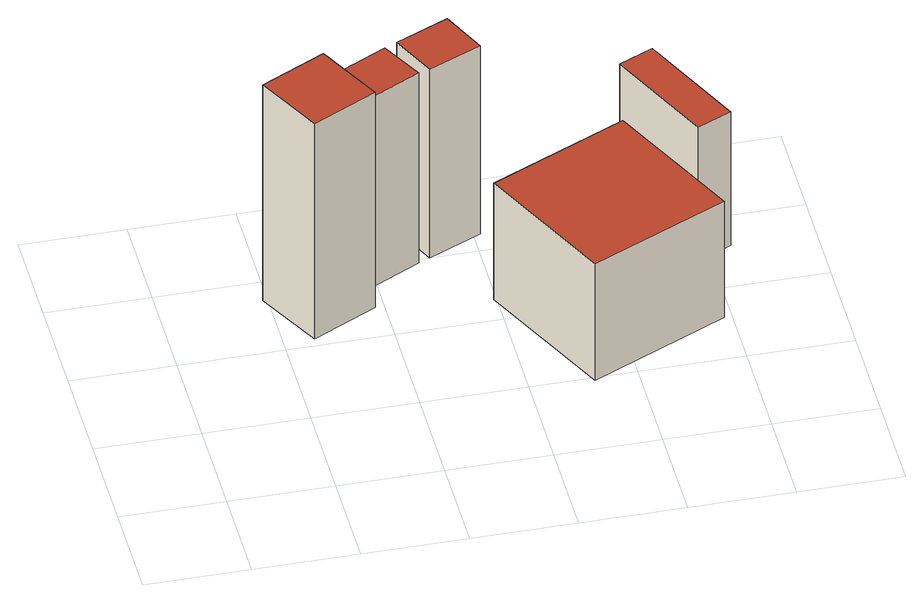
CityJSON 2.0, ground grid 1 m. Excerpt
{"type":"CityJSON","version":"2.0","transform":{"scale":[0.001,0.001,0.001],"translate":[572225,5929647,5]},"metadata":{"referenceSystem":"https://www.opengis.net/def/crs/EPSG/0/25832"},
"CityObjects":{
"building1":{"type":"Building","attributes":{"Grundfläche 2D":"0.513100","Grundhöhe NN":"5.148"},"geometry":[{"type":"Solid","lod":"3","boundaries":[[[[0,1,2,3,4]],[[5,6,2,1]],[[6,7,3,2]],[[7,8,4,3]],[[4,8,9,5,1,0]],[[7,6,5,9,8]]]],"semantics":{"surfaces":[{"type":"RoofSurface"},{"type":"WallSurface"},{"type":"GroundSurface"}],"values":[[0,1,1,1,1,2]]}}]},
"building2":{"type":"Building","attributes":{"Grundfläche 2D":"0.282755","Grundhöhe NN":"5.182"},"geometry":[{"type":"Solid","lod":"3","boundaries":[[[[10,11,12,13]],[[14,15,13,12]],[[15,16,10,13]],[[16,17,11,10]],[[17,14,12,11]],[[17,16,15,14]]]],"semantics":{"surfaces":[{"type":"RoofSurface"},{"type":"WallSurface"},{"type":"GroundSurface"}],"values":[[0,1,1,1,1,2]]}}]},
"building3":{"type":"Building","attributes":{"Grundfläche 2D":"0.278480","Grundhöhe NN":"5.207"},"geometry":[{"type":"Solid","lod":"3","boundaries":[[[[18,19,20,21]],[[22,23,21,20]],[[23,24,18,21]],[[24,25,19,18]],[[25,22,20,19]],[[25,24,23,22]]]],"semantics":{"surfaces":[{"type":"RoofSurface"},{"type":"WallSurface"},{"type":"GroundSurface"}],"values":[[0,1,1,1,1,2]]}}]},
"building4":{"type":"Building","attributes":{"Grundfläche 2D":"2.157460","Grundhöhe NN":"5.231"},"geometry":[{"type":"Solid","lod":"3","boundaries":[[[[26,27,28,29]],[[30,31,29,28]],[[31,32,26,29]],[[32,33,27,26]],[[33,30,28,27]],[[33,32,31,30]]]],"semantics":{"surfaces":[{"type":"RoofSurface"},{"type":"WallSurface"},{"type":"GroundSurface"}],"values":[[0,1,1,1,1,2]]}}]},
"building5":{"type":"Building","attributes":{"Grundfläche 2D":"0.420943","Grundhöhe NN":"5.297"},"geometry":[{"type":"Solid","lod":"3","boundaries":[[[[34,35,36,37]],[[38,39,37,36]],[[39,40,34,37]],[[40,41,35,34]],[[41,38,36,35]],[[41,40,39,38]]]],"semantics":{"surfaces":[{"type":"RoofSurface"},{"type":"WallSurface"},{"type":"GroundSurface"}],"values":[[0,1,1,1,1,2]]}}]}
},
"vertices":[
[1605,3021,2610],[1583,3064,2610],[953,2743,2610],[1283,2096,2610],[1912,2417,2610],[1583,3064,148],[953,2743,148],[1283,2096,148],[1912,2417,148],[1605,3021,148],
[1888,2635,2360],[2423,2910,2360],[2208,3328,2360],[1673,3053,2360],[2208,3328,182],[1673,3053,182],[1888,2635,182],[2423,2910,182],
[2328,3380,2360],[2530,2932,2360],[3047,3164,2360],[2845,3612,2360],[3047,3164,207],[2845,3612,207],[2328,3380,207],[2530,2932,207],
[4275,2817,1560],[2951,2194,1560],[3579,860,1560],[4903,1483,1560],[3579,860,231],[4903,1483,231],[4275,2817,231],[2951,2194,231],
[4838,2247,1823],[5170,2399,1823],[4688,3446,1823],[4356,3293,1823],[4688,3446,297],[4356,3293,297],[4838,2247,297],[5170,2399,297]
]}
